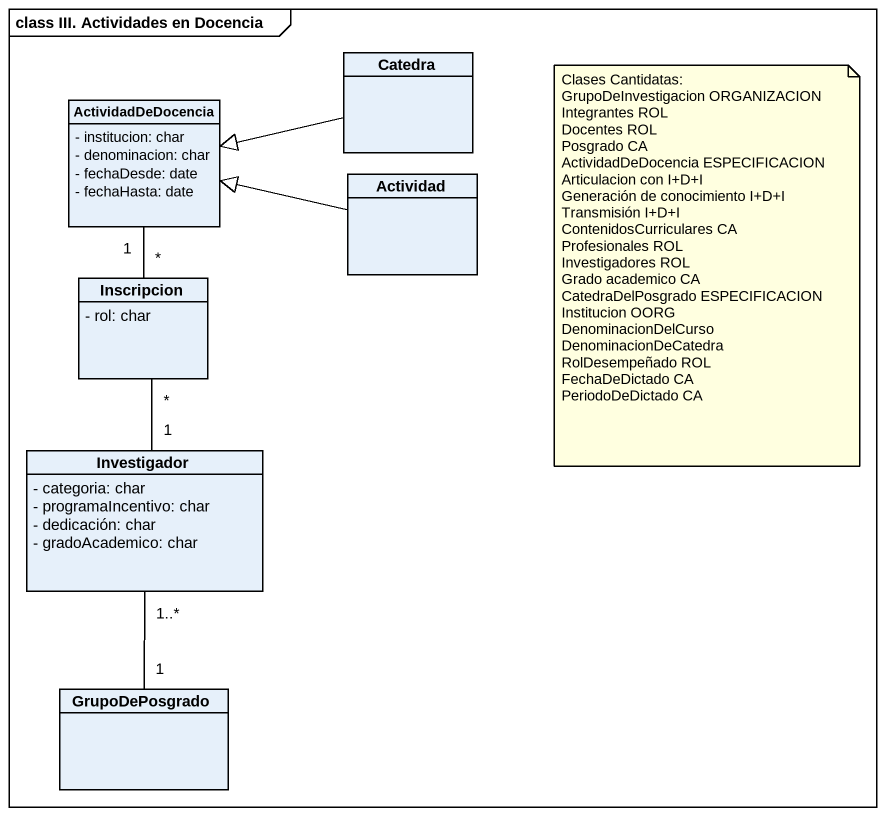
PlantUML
@startuml
mainframe class III. Actividades en Docencia
hide circle
hide empty members
skinparam classAttributeIconSize 0
class Catedra
class ActividadDeDocencia {
  - institucion: char
  - denominacion: char
  - fechaDesde: date
  - fechaHasta: date
}
class Actividad
class Inscripcion {
  - rol: char
}
class Investigador {
  - categoria: char
  - programaIncentivo: char
  - dedicación: char
  - gradoAcademico: char
}
class GrupoDePosgrado
Catedra -left-|> ActividadDeDocencia
Actividad -left-|> ActividadDeDocencia
Inscripcion "*" -up- "1" ActividadDeDocencia
Inscripcion "*" -- "1" Investigador
GrupoDePosgrado "1" -up- "1..*" Investigador
note as N1
  Clases Cantidatas:
  GrupoDeInvestigacion ORGANIZACION
  Integrantes ROL
  Docentes ROL
  Posgrado CA
  ActividadDeDocencia ESPECIFICACION
  Articulacion con I+D+I
  Generación de conocimiento I+D+I
  Transmisión I+D+I
  ContenidosCurriculares CA
  Profesionales ROL
  Investigadores ROL
  Grado academico CA
  CatedraDelPosgrado ESPECIFICACION
  Institucion OORG
  DenominacionDelCurso
  DenominacionDeCatedra
  RolDesempeñado ROL
  FechaDeDictado CA
  PeriodoDeDictado CA
end note
@enduml
